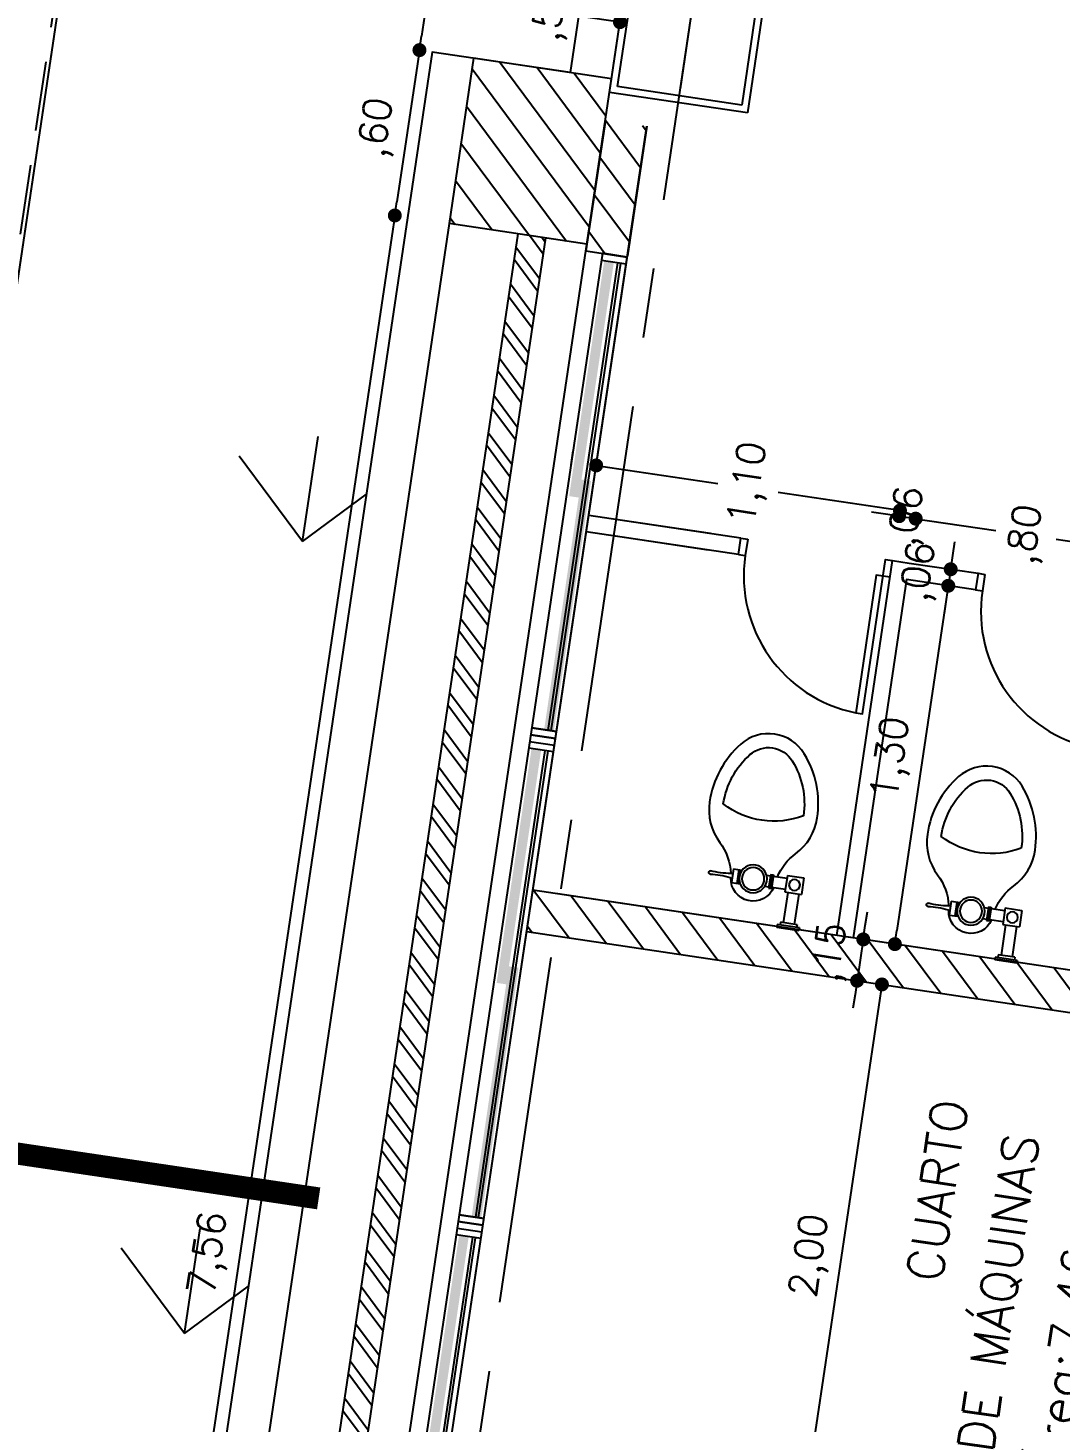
# Model space of a CAD drawing. Header units: millimetres. Extents: x 338 to 506, y 179 to 335.
# Drawn here: x 399.83 to 403.54, y 297.59 to 302.59 of the extents above; entities that cross this region are included whole.
import ezdxf

# ---------------------------------------------------------------- set-up
doc = ezdxf.new("R2010")
doc.units = ezdxf.units.MM
doc.linetypes.add('CENTER', pattern=[2, 1.25, -0.25, 0.25, -0.25])
doc.linetypes.add('DASHED2', pattern=[0.375, 0.25, -0.125])
for name, color, linetype in [('ANDEN', 251, 'Continuous'), ('COLUMNAS', 252, 'Continuous'), ('COTAS', 30, 'Continuous'), ('CUBIERTA', 254, 'Continuous'), ('EJES-COLUMNAS', 3, 'CENTER'), ('EJES_DE_COLUMNA', 255, 'DASHED2'), ('MUEBLES_FIJOS', 145, 'Continuous'), ('MUROS', 32, 'Continuous'), ('PUERTAS', 5, 'Continuous'), ('REJAS', 151, 'Continuous'), ('TEXTOS', 7, 'Continuous'), ('VENTANAS', 144, 'Continuous')]:
    doc.layers.add(name, color=color, linetype=linetype)
doc.styles.add('NOTAS', font='simplex.shx')
doc.styles.get("Standard").update_dxf_attribs({"font": 'ARIALUNI.ttf'})
doc.styles.add('TECHNIC', font='txt')
doc.dimstyles.new('CONSTRUIME', dxfattribs={"dimtxt": 0.09, "dimasz": 0.027, "dimexe": 0.04, "dimexo": 0.1, "dimgap": 0.04, "dimtad": 1, "dimtih": 1, "dimtoh": 1, "dimdec": 4, "dimzin": 5, "dimdsep": 46, "dimtxsty": 'Standard', "dimcen": -0.05, "dimclrd": 253, "dimclre": 253, "dimclrt": 7, "dimadec": 0, "dimazin": 0, "dimtfac": 1, "dimtdec": 4, "dimtmove": 2, "dimatfit": 3, "dimfxl": 1, "dimtolj": 1, "dimarcsym": 0})
doc.dimstyles.new('ROMANS', dxfattribs={"dimtxt": 0.1, "dimasz": 0.05, "dimexe": 0.04, "dimexo": 0.5, "dimgap": 0.05, "dimtad": 1, "dimtih": 1, "dimtoh": 1, "dimdec": 4, "dimzin": 5, "dimdsep": 46, "dimtxsty": 'Standard', "dimsah": 1, "dimcen": 0.05, "dimse1": 1, "dimse2": 1, "dimclrd": 7, "dimclre": 7, "dimclrt": 7, "dimadec": 0, "dimazin": 0, "dimtfac": 1, "dimtdec": 4, "dimtix": 1, "dimtmove": 2, "dimatfit": 3, "dimfxl": 1, "dimtolj": 1, "dimarcsym": 0})

# ---------------------------------------------------------------- blocks, each defined once
blk = doc.blocks.new('*X986')
at = {"color": 0}
for p, q in [((115.9791, 102.5529), (116.2485, 102.8223)), ((118.8528, 102.5529), (119.1222, 102.8223)), ((115.9791, 102.5529), (116.181, 102.3511)), ((115.9791, 102.5529), (116.3601, 102.5529)), ((118.8528, 102.5529), (119.0547, 102.3511)), ((118.8528, 102.5529), (119.2338, 102.5529))]:
    blk.add_line(p, q, dxfattribs=at)
blk = doc.blocks.new('EJES_CORTES')
at = {"layer": 'TEXTOS', "linetype": 'CENTER', "const_width": 0.0792}
blk.add_lwpolyline([(-5.5289, 0.2971), (-5.5289, 4.2577)], dxfattribs=at)
blk = doc.blocks.new('*X399')
at = {"color": 0}
for p, q in [((3012.8464, 1982.4887), (3012.8244, 1982.4666)), ((3012.9811, 1982.4887), (3012.8244, 1982.3319)), ((3013.1158, 1982.4887), (3012.8244, 1982.1972)), ((3013.2505, 1982.4887), (3012.8244, 1982.0625)), ((3013.3852, 1982.4887), (3012.8852, 1981.9887)), ((3013.4244, 1982.3931), (3013.0199, 1981.9887)), ((3013.4244, 1982.2584), (3013.1546, 1981.9887)), ((3013.4244, 1982.1237), (3013.2893, 1981.9887)), ((3013.4244, 1981.989), (3013.4241, 1981.9887))]:
    blk.add_line(p, q, dxfattribs=at)
blk = doc.blocks.new('*X411')
at = {"color": 0}
for p, q in [((3008.4553, 1982.1387), (3008.5553, 1982.2387)), ((3008.5002, 1982.1387), (3008.6002, 1982.2387)), ((3008.59, 1982.1387), (3008.69, 1982.2387)), ((3008.6349, 1982.1387), (3008.7349, 1982.2387)), ((3008.7247, 1982.1387), (3008.8247, 1982.2387)), ((3008.7696, 1982.1387), (3008.8696, 1982.2387)), ((3008.8594, 1982.1387), (3008.9594, 1982.2387)), ((3008.9043, 1982.1387), (3009.0043, 1982.2387)), ((3008.9941, 1982.1387), (3009.0941, 1982.2387)), ((3009.039, 1982.1387), (3009.139, 1982.2387)), ((3009.1288, 1982.1387), (3009.2288, 1982.2387)), ((3009.1737, 1982.1387), (3009.2737, 1982.2387)), ((3009.2635, 1982.1387), (3009.3635, 1982.2387)), ((3009.3084, 1982.1387), (3009.4084, 1982.2387)), ((3009.3982, 1982.1387), (3009.4982, 1982.2387)), ((3009.4431, 1982.1387), (3009.5431, 1982.2387)), ((3009.5329, 1982.1387), (3009.6329, 1982.2387)), ((3009.5778, 1982.1387), (3009.6778, 1982.2387)), ((3009.6676, 1982.1387), (3009.7676, 1982.2387)), ((3009.7125, 1982.1387), (3009.8125, 1982.2387)), ((3009.8023, 1982.1387), (3009.9023, 1982.2387)), ((3009.8472, 1982.1387), (3009.9472, 1982.2387)), ((3009.937, 1982.1387), (3010.037, 1982.2387)), ((3009.9819, 1982.1387), (3010.0819, 1982.2387)), ((3010.0718, 1982.1387), (3010.1718, 1982.2387)), ((3010.1167, 1982.1387), (3010.2167, 1982.2387)), ((3010.2065, 1982.1387), (3010.3065, 1982.2387)), ((3010.2514, 1982.1387), (3010.3514, 1982.2387)), ((3010.3412, 1982.1387), (3010.4412, 1982.2387)), ((3010.3861, 1982.1387), (3010.4861, 1982.2387)), ((3010.4759, 1982.1387), (3010.5759, 1982.2387)), ((3010.5208, 1982.1387), (3010.6208, 1982.2387)), ((3010.6106, 1982.1387), (3010.7106, 1982.2387)), ((3010.6555, 1982.1387), (3010.7555, 1982.2387)), ((3010.7453, 1982.1387), (3010.8453, 1982.2387)), ((3010.7902, 1982.1387), (3010.8902, 1982.2387)), ((3010.88, 1982.1387), (3010.98, 1982.2387)), ((3010.9249, 1982.1387), (3011.0249, 1982.2387)), ((3011.0147, 1982.1387), (3011.1147, 1982.2387)), ((3011.0596, 1982.1387), (3011.1596, 1982.2387)), ((3011.1494, 1982.1387), (3011.2494, 1982.2387)), ((3011.1943, 1982.1387), (3011.2943, 1982.2387)), ((3011.2841, 1982.1387), (3011.3841, 1982.2387)), ((3011.329, 1982.1387), (3011.429, 1982.2387)), ((3011.4188, 1982.1387), (3011.5188, 1982.2387)), ((3011.4637, 1982.1387), (3011.5637, 1982.2387)), ((3011.5535, 1982.1387), (3011.6535, 1982.2387)), ((3011.5984, 1982.1387), (3011.6984, 1982.2387)), ((3011.6882, 1982.1387), (3011.7882, 1982.2387)), ((3011.7331, 1982.1387), (3011.8331, 1982.2387)), ((3011.8229, 1982.1387), (3011.9229, 1982.2387)), ((3011.8678, 1982.1387), (3011.9678, 1982.2387)), ((3011.9576, 1982.1387), (3012.0576, 1982.2387)), ((3012.0025, 1982.1387), (3012.1025, 1982.2387)), ((3012.0923, 1982.1387), (3012.1923, 1982.2387)), ((3012.1372, 1982.1387), (3012.2372, 1982.2387)), ((3012.227, 1982.1387), (3012.327, 1982.2387)), ((3012.2719, 1982.1387), (3012.3719, 1982.2387)), ((3012.3617, 1982.1387), (3012.4617, 1982.2387)), ((3012.4066, 1982.1387), (3012.5066, 1982.2387)), ((3012.4964, 1982.1387), (3012.5964, 1982.2387)), ((3012.5413, 1982.1387), (3012.6413, 1982.2387)), ((3012.6311, 1982.1387), (3012.7311, 1982.2387)), ((3012.676, 1982.1387), (3012.776, 1982.2387)), ((3012.7658, 1982.1387), (3012.8244, 1982.1972)), ((3012.8107, 1982.1387), (3012.8244, 1982.1523))]:
    blk.add_line(p, q, dxfattribs=at)
blk = doc.blocks.new('_DOT')
at = {"color": 0, "linetype": 'ByBlock'}
blk.add_line((-0.5, 0), (-1, 0), dxfattribs=at)
at = {"color": 0, "linetype": 'ByBlock', "const_width": 0.5}
blk.add_lwpolyline([(-0.25, 0, 1), (0.25, 0, 1)], format="xyb", close=True, dxfattribs=at)
blk = doc.blocks.new('*U1069')
at = {"layer": 'REJAS', "color": 7, "style": 'NOTAS'}
blk.add_text('1,40', height=0.1, dxfattribs=at).set_placement((3013.9815, 1982.7542))
blk = doc.blocks.new('*D413')
at = {"layer": 'DEFPOINTS', "color": 0, "transparency": 16777216}
for p in [(3013.4244, 1982.6852), (3013.4244, 1982.5307), (3014.8244, 1982.5307)]:
    blk.add_point(p, dxfattribs=at)
at = {"layer": 'REJAS', "color": 7, "transparency": 16777216}
blk.add_line((3014.7744, 1982.6852), (3013.4744, 1982.6852), dxfattribs=at)
at = {"transparency": 16777216}
blk.add_blockref('*U1069', (0, 0), dxfattribs=at)
at = {"layer": 'REJAS', "color": 7, "transparency": 16777216, "xscale": 0.05, "yscale": 0.05, "zscale": 0.05, "rotation": 180}
blk.add_blockref('_DOT', (3013.4244, 1982.6852), dxfattribs=at)
at = {"layer": 'REJAS', "color": 7, "transparency": 16777216, "xscale": 0.05, "yscale": 0.05, "zscale": 0.05}
blk.add_blockref('_DOT', (3014.8244, 1982.6852), dxfattribs=at)
blk = doc.blocks.new('*U1139')
at = {"layer": 'REJAS', "color": 7, "style": 'NOTAS'}
blk.add_text(',60', height=0.1, dxfattribs=at).set_placement((3013.0196, 1982.7542))
blk = doc.blocks.new('*D414')
at = {"layer": 'DEFPOINTS', "color": 0, "transparency": 16777216}
for p in [(3012.8244, 1982.6852), (3012.8244, 1982.4887), (3013.4244, 1982.5307)]:
    blk.add_point(p, dxfattribs=at)
at = {"layer": 'REJAS', "color": 7, "transparency": 16777216}
blk.add_line((3013.3744, 1982.6852), (3012.8744, 1982.6852), dxfattribs=at)
at = {"transparency": 16777216}
blk.add_blockref('*U1139', (0, 0), dxfattribs=at)
at = {"layer": 'REJAS', "color": 7, "transparency": 16777216, "xscale": 0.05, "yscale": 0.05, "zscale": 0.05, "rotation": 180}
blk.add_blockref('_DOT', (3012.8244, 1982.6852), dxfattribs=at)
at = {"layer": 'REJAS', "color": 7, "transparency": 16777216, "xscale": 0.05, "yscale": 0.05, "zscale": 0.05}
blk.add_blockref('_DOT', (3013.4244, 1982.6852), dxfattribs=at)
blk = doc.blocks.new('*U1140')
at = {"layer": 'REJAS', "color": 7, "style": 'NOTAS'}
blk.add_text('7,56', height=0.1, dxfattribs=at).set_placement((3008.8926, 1982.7542))
blk = doc.blocks.new('*D415')
at = {"layer": 'DEFPOINTS', "color": 0, "transparency": 16777216}
for p in [(3005.2608, 1982.6852), (3005.2608, 1982.4887), (3012.8244, 1982.4887)]:
    blk.add_point(p, dxfattribs=at)
at = {"layer": 'REJAS', "color": 7, "transparency": 16777216}
blk.add_line((3012.7744, 1982.6852), (3005.3108, 1982.6852), dxfattribs=at)
at = {"transparency": 16777216}
blk.add_blockref('*U1140', (0, 0), dxfattribs=at)
at = {"layer": 'REJAS', "color": 7, "transparency": 16777216, "xscale": 0.05, "yscale": 0.05, "zscale": 0.05, "rotation": 180}
blk.add_blockref('_DOT', (3005.2608, 1982.6852), dxfattribs=at)
at = {"layer": 'REJAS', "color": 7, "transparency": 16777216, "xscale": 0.05, "yscale": 0.05, "zscale": 0.05}
blk.add_blockref('_DOT', (3012.8244, 1982.6852), dxfattribs=at)
blk = doc.blocks.new('*U1070')
at = {"layer": 'REJAS', "color": 7, "style": 'NOTAS'}
blk.add_text(',50', height=0.1, dxfattribs=at).set_placement((3013.5248, 1982.1982))
blk = doc.blocks.new('*D422')
at = {"layer": 'DEFPOINTS', "color": 0, "transparency": 16777216}
for p in [(3013.6295, 1982.4887), (3013.846, 1982.4887), (3013.846, 1981.9887)]:
    blk.add_point(p, dxfattribs=at)
at = {"layer": 'REJAS', "color": 7, "transparency": 16777216}
for p, q in [((3013.6295, 1982.4387), (3013.6295, 1982.3482)), ((3013.6295, 1982.0387), (3013.6295, 1982.1291))]:
    blk.add_line(p, q, dxfattribs=at)
at = {"transparency": 16777216}
blk.add_blockref('*U1070', (0, 0), dxfattribs=at)
at = {"layer": 'REJAS', "color": 7, "transparency": 16777216, "xscale": 0.05, "yscale": 0.05, "zscale": 0.05}
for p, rotation in [((3013.6295, 1982.4887), 90), ((3013.6295, 1981.9887), 270)]:
    blk.add_blockref('_DOT', p, dxfattribs=dict(at, rotation=rotation))
blk = doc.blocks.new('*X423')
at = {"color": 0}
for p, q in [((3012.8699, 1981.9887), (3012.7998, 1981.9185)), ((3013.0046, 1981.9887), (3012.8546, 1981.8387)), ((3013.1393, 1981.9887), (3012.9893, 1981.8387)), ((3013.2741, 1981.9887), (3013.1241, 1981.8387)), ((3013.2744, 1981.8543), (3013.2588, 1981.8387))]:
    blk.add_line(p, q, dxfattribs=at)
blk = doc.blocks.new('INODP-FLUSH')
at = {"color": 251}
for p, q in [((-0.12, 0.19), (-0.18, 0.19)), ((-0.18, 0.19), (-0.18, 0.13)), ((-0.12, 0.19), (-0.12, 0.13)), ((-0.07, 0.18), (-0.12, 0.18)), ((-0.07, 0.185), (-0.07, 0.135)), ((-0.06, 0.185), (-0.07, 0.185)), ((-0.065, 0.185), (-0.065, 0.135)), ((-0.06, 0.185), (-0.06, 0.135)), ((-0.0458, 0.18), (-0.06, 0.18)), ((0.075, 0.185), (0.0433, 0.185)), ((0.05, 0.185), (0.05, 0.135)), ((0.055, 0.185), (0.055, 0.135)), ((0.075, 0.185), (0.075, 0.135)), ((-0.12, 0.13), (-0.18, 0.13)), ((-0.17, 0.13), (-0.17, 0.02)), ((-0.13, 0.13), (-0.13, 0.02)), ((-0.07, 0.14), (-0.12, 0.14)), ((-0.06, 0.135), (-0.07, 0.135)), ((-0.0458, 0.14), (-0.06, 0.14)), ((0.075, 0.135), (0.0433, 0.135)), ((-0.19, 0.01), (-0.11, 0.01)), ((-0.19, 0.01), (-0.19, 0)), ((-0.19, 0), (-0.11, 0)), ((-0.18, 0.02), (-0.12, 0.02)), ((-0.18, 0.02), (-0.18, 0.01)), ((-0.12, 0.02), (-0.12, 0.01)), ((-0.11, 0.01), (-0.11, 0))]:
    blk.add_line(p, q, dxfattribs=at)
blk.add_lwpolyline([(-0.0848, 0.18, 0.134175), (-0.1375, 0.2714, -0.200001), (-0.1953, 0.41, -0.175526), (-0.1152, 0.631, -0.468374), (0.1152, 0.631, -0.176484), (0.1953, 0.41, -0.199996), (0.1375, 0.2714, 0.150912), (0.0819, 0.1672)], format="xyb", dxfattribs=at)
blk.add_lwpolyline([(0.1453, 0.41, 0.175452), (0.0768, 0.599, 0.468374), (-0.0768, 0.599, 0.174955), (-0.1453, 0.4106, 0.262288)], format="xyb", close=True, dxfattribs=at)
for centre, radius in [((0, 0.16), 0.05), ((-0.15, 0.16), 0.02), ((0, 0.16), 0.04)]:
    blk.add_circle(centre, radius, dxfattribs=at)
for centre, radius, start, end in [((0, 0.16), 0.08, 194.4775, 353.5908), ((0.075, 0.16), 0.01, 46.1062, 90), ((0.075, 0.16), 0.01, 270, 313.894), ((0.1227, 0.4216), 0.2576, 260.9001, 277.2083), ((0.1227, -0.1016), 0.2576, 82.7917, 99.0999), ((0.155, 0.16), 0.006, 270, 90)]:
    blk.add_arc(centre, radius, start, end, dxfattribs=at)
blk = doc.blocks.new('S-NOV-P')
at = {"rotation": 180}
blk.add_blockref('INODP-FLUSH', (-0.0018, -0.0099), dxfattribs=at)
blk = doc.blocks.new('*U1156')
at = {"layer": 'REJAS', "color": 7, "style": 'NOTAS'}
blk.add_text(',06', height=0.1, dxfattribs=at).set_placement((3011.9211, 1980.6666))
blk = doc.blocks.new('*D499')
at = {"layer": 'DEFPOINTS', "color": 0, "transparency": 16777216}
for p in [(3011.6143, 1980.7371), (3011.7203, 1980.6771), (3012.0235, 1980.6771)]:
    blk.add_point(p, dxfattribs=at)
at = {"layer": 'REJAS', "color": 7, "transparency": 16777216}
for p, q in [((3012.0235, 1980.7871), (3012.0235, 1980.8371)), ((3012.0235, 1980.7371), (3012.0235, 1980.6771)), ((3012.0235, 1980.6271), (3012.0235, 1980.5771))]:
    blk.add_line(p, q, dxfattribs=at)
at = {"transparency": 16777216}
blk.add_blockref('*U1156', (0, 0), dxfattribs=at)
at = {"layer": 'REJAS', "color": 7, "transparency": 16777216, "xscale": 0.05, "yscale": 0.05, "zscale": 0.05}
for p, rotation in [((3012.0235, 1980.7371), 270), ((3012.0235, 1980.6771), 90)]:
    blk.add_blockref('_DOT', p, dxfattribs=dict(at, rotation=rotation))
blk = doc.blocks.new('*U1157')
at = {"layer": 'REJAS', "color": 7, "style": 'NOTAS'}
blk.add_text(',80', height=0.1, dxfattribs=at).set_placement((3011.9187, 1980.2366))
blk = doc.blocks.new('*D500')
at = {"layer": 'DEFPOINTS', "color": 0, "transparency": 16777216}
for p in [(3011.7203, 1980.6771), (3011.4484, 1979.8771), (3012.0235, 1979.8771)]:
    blk.add_point(p, dxfattribs=at)
at = {"layer": 'REJAS', "color": 7, "transparency": 16777216}
for p, q in [((3012.0235, 1980.6271), (3012.0235, 1980.3866)), ((3012.0235, 1979.9271), (3012.0235, 1980.1676))]:
    blk.add_line(p, q, dxfattribs=at)
at = {"transparency": 16777216}
blk.add_blockref('*U1157', (0, 0), dxfattribs=at)
at = {"layer": 'REJAS', "color": 7, "transparency": 16777216, "xscale": 0.05, "yscale": 0.05, "zscale": 0.05}
for p, rotation in [((3012.0235, 1980.6771), 90), ((3012.0235, 1979.8771), 270)]:
    blk.add_blockref('_DOT', p, dxfattribs=dict(at, rotation=rotation))
blk = doc.blocks.new('*U1164')
at = {"layer": 'REJAS', "color": 7, "style": 'NOTAS'}
blk.add_text(',06', height=0.1, dxfattribs=at).set_placement((3011.73, 1980.5951))
blk = doc.blocks.new('*D510')
at = {"layer": 'DEFPOINTS', "color": 0, "transparency": 16777216}
for p in [(3011.8024, 1980.6771), (3011.8024, 1980.526), (3011.8624, 1980.4821)]:
    blk.add_point(p, dxfattribs=at)
at = {"layer": 'REJAS', "color": 7, "transparency": 16777216}
for p, q in [((3011.7524, 1980.526), (3011.7024, 1980.526)), ((3011.8624, 1980.526), (3011.8024, 1980.526)), ((3011.9124, 1980.526), (3011.9624, 1980.526))]:
    blk.add_line(p, q, dxfattribs=at)
at = {"transparency": 16777216}
blk.add_blockref('*U1164', (0, 0), dxfattribs=at)
at = {"layer": 'REJAS', "color": 7, "transparency": 16777216, "xscale": 0.05, "yscale": 0.05, "zscale": 0.05}
blk.add_blockref('_DOT', (3011.8024, 1980.526), dxfattribs=at)
at = {"layer": 'REJAS', "color": 7, "transparency": 16777216, "xscale": 0.05, "yscale": 0.05, "zscale": 0.05, "rotation": 180}
blk.add_blockref('_DOT', (3011.8624, 1980.526), dxfattribs=at)
blk = doc.blocks.new('*U1165')
at = {"layer": 'REJAS', "color": 7, "style": 'NOTAS'}
blk.add_text('1,30', height=0.1, dxfattribs=at).set_placement((3011.0095, 1980.5951))
blk = doc.blocks.new('*D511')
at = {"layer": 'DEFPOINTS', "color": 0, "transparency": 16777216}
for p in [(3010.5024, 1980.6771), (3011.8024, 1980.6771), (3010.5024, 1980.526)]:
    blk.add_point(p, dxfattribs=at)
at = {"layer": 'REJAS', "color": 7, "transparency": 16777216}
blk.add_line((3011.7524, 1980.526), (3010.5524, 1980.526), dxfattribs=at)
at = {"transparency": 16777216}
blk.add_blockref('*U1165', (0, 0), dxfattribs=at)
at = {"layer": 'REJAS', "color": 7, "transparency": 16777216, "xscale": 0.05, "yscale": 0.05, "zscale": 0.05, "rotation": 180}
blk.add_blockref('_DOT', (3010.5024, 1980.526), dxfattribs=at)
at = {"layer": 'REJAS', "color": 7, "transparency": 16777216, "xscale": 0.05, "yscale": 0.05, "zscale": 0.05}
blk.add_blockref('_DOT', (3011.8024, 1980.526), dxfattribs=at)
blk = doc.blocks.new('*U1088')
at = {"layer": 'REJAS', "color": 7, "style": 'NOTAS'}
blk.add_text(',15', height=0.1, dxfattribs=at).set_placement((3010.3322, 1980.7098))
blk = doc.blocks.new('*D512')
at = {"layer": 'DEFPOINTS', "color": 0, "transparency": 16777216}
for p in [(3010.5024, 1980.7066), (3010.3524, 1980.6575), (3010.3524, 1980.6407)]:
    blk.add_point(p, dxfattribs=at)
at = {"layer": 'REJAS', "color": 7, "transparency": 16777216}
for p, q in [((3010.3024, 1980.6407), (3010.2524, 1980.6407)), ((3010.5024, 1980.6407), (3010.3524, 1980.6407)), ((3010.5524, 1980.6407), (3010.6024, 1980.6407))]:
    blk.add_line(p, q, dxfattribs=at)
at = {"transparency": 16777216}
blk.add_blockref('*U1088', (0, 0), dxfattribs=at)
at = {"layer": 'REJAS', "color": 7, "transparency": 16777216, "xscale": 0.05, "yscale": 0.05, "zscale": 0.05}
blk.add_blockref('_DOT', (3010.3524, 1980.6407), dxfattribs=at)
at = {"layer": 'REJAS', "color": 7, "transparency": 16777216, "xscale": 0.05, "yscale": 0.05, "zscale": 0.05, "rotation": 180}
blk.add_blockref('_DOT', (3010.5024, 1980.6407), dxfattribs=at)
blk = doc.blocks.new('*U1181')
at = {"layer": 'REJAS', "color": 7, "style": 'NOTAS'}
blk.add_text('1,10', height=0.1, dxfattribs=at).set_placement((3011.9104, 1981.2474))
blk = doc.blocks.new('*D529')
at = {"layer": 'DEFPOINTS', "color": 0, "transparency": 16777216}
for p in [(3011.2427, 1981.8387), (3012.0437, 1981.8387), (3011.2427, 1980.7371)]:
    blk.add_point(p, dxfattribs=at)
at = {"layer": 'REJAS', "color": 7, "transparency": 16777216}
for p, q in [((3012.0437, 1981.7887), (3012.0437, 1981.3974)), ((3012.0437, 1980.7871), (3012.0437, 1981.1784))]:
    blk.add_line(p, q, dxfattribs=at)
at = {"transparency": 16777216}
blk.add_blockref('*U1181', (0, 0), dxfattribs=at)
at = {"layer": 'REJAS', "color": 7, "transparency": 16777216, "xscale": 0.05, "yscale": 0.05, "zscale": 0.05}
for p, rotation in [((3012.0437, 1981.8387), 90), ((3012.0437, 1980.7371), 270)]:
    blk.add_blockref('_DOT', p, dxfattribs=dict(at, rotation=rotation))
blk = doc.blocks.new('*U544')
at = {"layer": 'TEXTOS', "color": 5, "style": 'NOTAS'}
for s, height, p in [('CUARTO', 0.12778, (3009.3223, 1980.1818)), ('DE MÁQUINAS', 0.127779, (3008.7442, 1979.9104)), ('Área:7.46 m2', 0.127779, (3008.7138, 1979.6391))]:
    blk.add_text(s, height=height, dxfattribs=at).set_placement(p)
blk = doc.blocks.new('*X545')
at = {"color": 0}
for p, q in [((3010.3717, 1981.8387), (3010.3524, 1981.8194)), ((3010.5024, 1981.8347), (3010.3524, 1981.6847)), ((3010.5024, 1981.7), (3010.3524, 1981.55)), ((3010.5024, 1981.5653), (3010.3524, 1981.4153)), ((3010.5024, 1981.4305), (3010.3524, 1981.2805)), ((3010.5024, 1981.2958), (3010.3524, 1981.1458)), ((3010.5024, 1981.1611), (3010.3524, 1981.0111)), ((3010.5024, 1981.0264), (3010.3524, 1980.8764)), ((3010.5024, 1980.8917), (3010.3524, 1980.7417)), ((3010.5024, 1980.757), (3010.3524, 1980.607)), ((3010.5024, 1980.6223), (3010.3524, 1980.4723)), ((3010.5024, 1980.4876), (3010.3524, 1980.3376)), ((3010.5024, 1980.3529), (3010.3524, 1980.2029)), ((3010.5024, 1980.2182), (3010.3524, 1980.0682)), ((3010.5024, 1980.0835), (3010.3524, 1979.9335)), ((3010.5024, 1979.9488), (3010.3524, 1979.7988)), ((3010.5024, 1979.8141), (3010.3524, 1979.6641)), ((3010.5024, 1979.6794), (3010.3524, 1979.5294)), ((3010.5024, 1979.5447), (3010.3524, 1979.3947)), ((3010.5024, 1979.41), (3010.3524, 1979.26)), ((3010.5024, 1979.2753), (3010.3524, 1979.1253)), ((3010.5024, 1979.1406), (3010.3524, 1978.9906)), ((3010.5024, 1979.0059), (3010.3524, 1978.8559)), ((3010.5024, 1978.8712), (3010.3524, 1978.7212)), ((3010.5024, 1978.7365), (3010.3524, 1978.5865)), ((3010.5024, 1978.6018), (3010.3524, 1978.4518)), ((3010.5024, 1978.4671), (3010.3524, 1978.3171)), ((3010.5024, 1978.3324), (3010.3524, 1978.1824)), ((3010.5024, 1978.1977), (3010.4018, 1978.0971))]:
    blk.add_line(p, q, dxfattribs=at)
blk = doc.blocks.new('*U1189')
at = {"layer": 'REJAS', "color": 7, "style": 'NOTAS'}
blk.add_text('2,00', height=0.1, dxfattribs=at).set_placement((3009.2021, 1980.6198))
blk = doc.blocks.new('*D546')
at = {"layer": 'DEFPOINTS', "color": 0, "transparency": 16777216}
for p in [(3008.3565, 1980.8526), (3008.3565, 1980.5507), (3010.3524, 1980.5675)]:
    blk.add_point(p, dxfattribs=at)
at = {"layer": 'REJAS', "color": 7, "transparency": 16777216}
blk.add_line((3010.3024, 1980.5507), (3008.4065, 1980.5507), dxfattribs=at)
at = {"transparency": 16777216}
blk.add_blockref('*U1189', (0, 0), dxfattribs=at)
at = {"layer": 'REJAS', "color": 7, "transparency": 16777216, "xscale": 0.05, "yscale": 0.05, "zscale": 0.05, "rotation": 180}
blk.add_blockref('_DOT', (3008.3565, 1980.5507), dxfattribs=at)
at = {"layer": 'REJAS', "color": 7, "transparency": 16777216, "xscale": 0.05, "yscale": 0.05, "zscale": 0.05}
blk.add_blockref('_DOT', (3010.3524, 1980.5507), dxfattribs=at)
blk = doc.blocks.new('*U611')
at = {"layer": 'REJAS', "color": 18, "linetype": 'Continuous', "extrusion": (0, 0, -1)}
for points in [[(-3086.843, 2018.2395), (-3086.6304, 2018.2132), (-3086.6304, 2018.2482)], [(-3086.6304, 2018.2482), (-3086.843, 2018.2482), (-3086.843, 2018.2395)], [(-3086.843, 2018.222), (-3086.6304, 2018.2132), (-3086.843, 2018.2395)], [(-3086.6304, 2018.2132), (-3086.843, 2018.222), (-3086.843, 2018.2132)], [(-3086.843, 2018.2395), (-3087.0556, 2018.2482), (-3087.0556, 2018.2307)], [(-3086.843, 2018.2395), (-3086.843, 2018.2482), (-3086.9493, 2018.2439)], [(-3086.9493, 2018.2439), (-3086.843, 2018.2482), (-3087.0556, 2018.2482)], [(-3086.9493, 2018.2351), (-3086.843, 2018.222), (-3086.843, 2018.2395)], [(-3087.0556, 2018.2307), (-3086.843, 2018.222), (-3086.9493, 2018.2351)], [(-3086.843, 2018.222), (-3087.0556, 2018.2307), (-3087.0556, 2018.2132)], [(-3086.843, 2018.222), (-3086.9493, 2018.2176), (-3086.843, 2018.2132)], [(-3086.9493, 2018.2176), (-3087.0556, 2018.2132), (-3086.843, 2018.2132)], [(-3087.0556, 2018.2307), (-3087.4808, 2018.2482), (-3087.4808, 2018.2132)], [(-3087.0556, 2018.2482), (-3087.4808, 2018.2482), (-3087.0556, 2018.2307)], [(-3087.0556, 2018.2132), (-3087.0556, 2018.2307), (-3087.4808, 2018.2132)]]:
    blk.add_solid(points, dxfattribs=at)
blk = doc.blocks.new('*U612')
at = {"layer": 'REJAS', "color": 18, "linetype": 'Continuous', "extrusion": (0, 0, -1)}
for points in [[(-3087.7808, 2018.2047), (-3087.5538, 2018.1785), (-3087.5538, 2018.2135)], [(-3087.5538, 2018.2135), (-3087.7808, 2018.2135), (-3087.7808, 2018.2047)], [(-3087.7808, 2018.1872), (-3087.5538, 2018.1785), (-3087.7808, 2018.2047)], [(-3087.7808, 2018.2047), (-3088.0078, 2018.2135), (-3088.0078, 2018.196)], [(-3087.7808, 2018.2047), (-3087.7808, 2018.2135), (-3087.8943, 2018.2091)], [(-3087.8943, 2018.2091), (-3087.7808, 2018.2135), (-3088.0078, 2018.2135)], [(-3087.8943, 2018.2004), (-3087.7808, 2018.1872), (-3087.7808, 2018.2047)], [(-3088.0078, 2018.196), (-3088.4618, 2018.2135), (-3088.4618, 2018.1785)], [(-3088.0078, 2018.2135), (-3088.4618, 2018.2135), (-3088.0078, 2018.196)], [(-3087.5538, 2018.1785), (-3087.7808, 2018.1872), (-3087.7808, 2018.1785)], [(-3088.0078, 2018.196), (-3087.7808, 2018.1872), (-3087.8943, 2018.2004)], [(-3087.7808, 2018.1872), (-3088.0078, 2018.196), (-3088.0078, 2018.1785)], [(-3087.7808, 2018.1872), (-3087.8943, 2018.1829), (-3087.7808, 2018.1785)], [(-3087.8943, 2018.1829), (-3088.0078, 2018.1785), (-3087.7808, 2018.1785)], [(-3088.0078, 2018.1785), (-3088.0078, 2018.196), (-3088.4618, 2018.1785)]]:
    blk.add_solid(points, dxfattribs=at)
blk = doc.blocks.new('*U613')
at = {"layer": 'REJAS', "color": 18, "linetype": 'Continuous', "extrusion": (0, 0, -1)}
for points in [[(-3088.609, 2018.2395), (-3088.3964, 2018.2132), (-3088.3964, 2018.2482)], [(-3088.3964, 2018.2482), (-3088.609, 2018.2482), (-3088.609, 2018.2395)], [(-3088.609, 2018.222), (-3088.3964, 2018.2132), (-3088.609, 2018.2395)], [(-3088.3964, 2018.2132), (-3088.609, 2018.222), (-3088.609, 2018.2132)], [(-3088.609, 2018.2395), (-3088.8216, 2018.2482), (-3088.8216, 2018.2307)], [(-3088.609, 2018.2395), (-3088.609, 2018.2482), (-3088.7153, 2018.2439)], [(-3088.7153, 2018.2439), (-3088.609, 2018.2482), (-3088.8216, 2018.2482)], [(-3088.609, 2018.222), (-3088.609, 2018.2395), (-3088.7153, 2018.2264)], [(-3088.7153, 2018.2264), (-3088.609, 2018.2395), (-3088.8216, 2018.2307)], [(-3088.609, 2018.222), (-3088.8216, 2018.2307), (-3088.8216, 2018.2132)], [(-3088.609, 2018.222), (-3088.7153, 2018.2176), (-3088.609, 2018.2132)], [(-3088.7153, 2018.2176), (-3088.8216, 2018.2132), (-3088.609, 2018.2132)], [(-3088.8216, 2018.2307), (-3089.2468, 2018.2482), (-3089.2468, 2018.2132)], [(-3088.8216, 2018.2482), (-3089.2468, 2018.2482), (-3088.8216, 2018.2307)], [(-3088.8216, 2018.2132), (-3088.8216, 2018.2307), (-3089.2468, 2018.2132)]]:
    blk.add_solid(points, dxfattribs=at)
blk = doc.blocks.new('*U614')
at = {"layer": 'REJAS', "color": 18, "linetype": 'Continuous', "extrusion": (0, 0, -1)}
for points in [[(-3089.5468, 2018.1872), (-3089.3198, 2018.1785), (-3089.3198, 2018.2135)], [(-3089.5468, 2018.2047), (-3089.5468, 2018.1872), (-3089.3198, 2018.2135)], [(-3089.3198, 2018.2135), (-3089.5468, 2018.2135), (-3089.5468, 2018.2047)], [(-3089.5468, 2018.2047), (-3089.7738, 2018.2135), (-3089.7738, 2018.196)], [(-3089.5468, 2018.2047), (-3089.5468, 2018.2135), (-3089.6603, 2018.2091)], [(-3089.6603, 2018.2091), (-3089.5468, 2018.2135), (-3089.7738, 2018.2135)], [(-3089.6603, 2018.2004), (-3089.5468, 2018.1872), (-3089.5468, 2018.2047)], [(-3089.7738, 2018.196), (-3090.2278, 2018.2135), (-3090.2278, 2018.1785)], [(-3089.7738, 2018.2135), (-3090.2278, 2018.2135), (-3089.7738, 2018.196)], [(-3089.3198, 2018.1785), (-3089.5468, 2018.1872), (-3089.5468, 2018.1785)], [(-3089.7738, 2018.196), (-3089.5468, 2018.1872), (-3089.6603, 2018.2004)], [(-3089.5468, 2018.1872), (-3089.7738, 2018.196), (-3089.7738, 2018.1785)], [(-3089.5468, 2018.1872), (-3089.6603, 2018.1829), (-3089.5468, 2018.1785)], [(-3089.6603, 2018.1829), (-3089.7738, 2018.1785), (-3089.5468, 2018.1785)], [(-3089.7738, 2018.1785), (-3089.7738, 2018.196), (-3090.2278, 2018.1785)]]:
    blk.add_solid(points, dxfattribs=at)
blk = doc.blocks.new('*U615')
at = {"layer": 'REJAS', "color": 18, "linetype": 'Continuous', "extrusion": (0, 0, -1)}
for points in [[(-3090.376, 2018.2395), (-3090.1624, 2018.2132), (-3090.1624, 2018.2482)], [(-3090.1624, 2018.2482), (-3090.376, 2018.2482), (-3090.376, 2018.2395)], [(-3090.376, 2018.222), (-3090.1624, 2018.2132), (-3090.376, 2018.2395)], [(-3090.1624, 2018.2132), (-3090.376, 2018.222), (-3090.376, 2018.2132)], [(-3090.376, 2018.2395), (-3090.5896, 2018.2482), (-3090.5896, 2018.2307)], [(-3090.376, 2018.2395), (-3090.376, 2018.2482), (-3090.4828, 2018.2439)], [(-3090.4828, 2018.2439), (-3090.376, 2018.2482), (-3090.5896, 2018.2482)], [(-3090.376, 2018.222), (-3090.376, 2018.2395), (-3090.4828, 2018.2264)], [(-3090.4828, 2018.2264), (-3090.376, 2018.2395), (-3090.5896, 2018.2307)], [(-3090.376, 2018.222), (-3090.5896, 2018.2307), (-3090.5896, 2018.2132)], [(-3090.376, 2018.222), (-3090.4828, 2018.2176), (-3090.376, 2018.2132)], [(-3090.4828, 2018.2176), (-3090.5896, 2018.2132), (-3090.376, 2018.2132)], [(-3090.5896, 2018.2307), (-3091.0168, 2018.2482), (-3091.0168, 2018.2132)], [(-3090.5896, 2018.2482), (-3091.0168, 2018.2482), (-3090.5896, 2018.2307)], [(-3090.5896, 2018.2132), (-3090.5896, 2018.2307), (-3091.0168, 2018.2132)]]:
    blk.add_solid(points, dxfattribs=at)
blk = doc.blocks.new('V10')
at = {"layer": 'REJAS', "color": 18}
for p, q in [((3091.0418, 2018.2585), (3085.7628, 2018.2585)), ((3087.4808, 2018.1685), (3087.4808, 2018.2585)), ((3087.5038, 2018.1685), (3087.5038, 2018.2585)), ((3087.5288, 2018.1685), (3087.5288, 2018.2585)), ((3087.5288, 2018.2585), (3087.5288, 2018.1685)), ((3087.5538, 2018.1685), (3087.5538, 2018.2585)), ((3087.5538, 2018.2585), (3087.5538, 2018.1685)), ((3087.5538, 2018.1685), (3087.5538, 2018.2585)), ((3088.5588, 2018.2585), (3088.5088, 2018.2585)), ((3089.2468, 2018.1685), (3089.2468, 2018.2585)), ((3089.2698, 2018.1685), (3089.2698, 2018.2585)), ((3089.2948, 2018.1685), (3089.2948, 2018.2585)), ((3089.2948, 2018.2585), (3089.2948, 2018.1685)), ((3089.3198, 2018.1685), (3089.3198, 2018.2585)), ((3089.3198, 2018.2585), (3089.3198, 2018.1685)), ((3089.3198, 2018.1685), (3089.3198, 2018.2585)), ((3090.3248, 2018.2585), (3090.2748, 2018.2585)), ((3091.0168, 2018.2585), (3091.0168, 2018.1685)), ((3091.0418, 2018.1685), (3091.0418, 2018.2585)), ((3091.0418, 2018.1685), (3091.0418, 2018.2585)), ((3085.7628, 2018.1685), (3091.0418, 2018.1685)), ((3085.7878, 2018.1985), (3087.4808, 2018.1985)), ((3085.7878, 2018.1885), (3087.4808, 2018.1885)), ((3087.5538, 2018.1985), (3089.2468, 2018.1985)), ((3087.5538, 2018.1885), (3089.2468, 2018.1885)), ((3089.3198, 2018.1985), (3091.0168, 2018.1985)), ((3089.3198, 2018.1885), (3091.0168, 2018.1885))]:
    blk.add_line(p, q, dxfattribs=at)
at = {"layer": 'REJAS', "color": 18, "linetype": 'Continuous'}
for name in ['*U611', '*U612', '*U613', '*U614', '*U615']:
    blk.add_blockref(name, (0, 0), dxfattribs=at)
blk = doc.blocks.new('COLUMNAS_V3_B9')
at = {"layer": 'COLUMNAS', "color": 6}
for p, q in [((3090.2383, 1971.4049), (3091.1383, 1971.4049)), ((3090.2383, 1970.9049), (3090.2383, 1971.4049)), ((3090.2633, 1970.929), (3090.2633, 1971.379)), ((3090.2633, 1971.379), (3091.1133, 1971.379)), ((3091.1133, 1970.929), (3090.2633, 1970.929)), ((3091.1383, 1970.9049), (3090.2383, 1970.9049))]:
    blk.add_line(p, q, dxfattribs=at)
blk = doc.blocks.new('ARROW')
at = {"layer": 'COTAS', "color": 1}
blk.add_line((2.5, 0), (-2.5, 0), dxfattribs=at)
at = {"layer": 'COTAS', "color": 1, "const_width": 0.635}
blk.add_lwpolyline([(-0.32, 0, 1), (0.32, 0, 1)], format="xyb", close=True, dxfattribs=at)
blk = doc.blocks.new('*U1066')
at = {"layer": 'EJES_DE_COLUMNA', "color": 7, "style": 'TECHNIC'}
blk.add_text('7,51', height=0.3, dxfattribs=at).set_placement((748.3687, 199.0935))
blk = doc.blocks.new('*D659')
at = {"layer": 'DEFPOINTS', "color": 0, "transparency": 16777216}
for p in [(752.4794, 199.0013), (744.9658, 198.789), (752.4794, 198.789)]:
    blk.add_point(p, dxfattribs=at)
at = {"layer": 'EJES_DE_COLUMNA', "color": 253, "transparency": 16777216}
for p, q in [((744.9658, 198.9013), (744.9658, 199.0413)), ((752.4794, 198.9013), (752.4794, 199.0413)), ((745.0158, 199.0013), (752.4294, 199.0013))]:
    blk.add_line(p, q, dxfattribs=at)
at = {"transparency": 16777216}
blk.add_blockref('*U1066', (0, 0), dxfattribs=at)
at = {"layer": 'EJES_DE_COLUMNA', "color": 253, "transparency": 16777216, "xscale": 0.05, "yscale": 0.05, "zscale": 0.05, "rotation": 180}
blk.add_blockref('ARROW', (744.9658, 199.0013), dxfattribs=at)
at = {"layer": 'EJES_DE_COLUMNA', "color": 253, "transparency": 16777216, "xscale": 0.05, "yscale": 0.05, "zscale": 0.05}
blk.add_blockref('ARROW', (752.4794, 199.0013), dxfattribs=at)
blk = doc.blocks.new('COLUMNAS')
at = {"layer": 'COLUMNAS', "color": 6}
for p, q in [((-610.0048, 220.8193), (-610.9048, 220.8193)), ((-610.0298, 220.7935), (-610.8798, 220.7935)), ((-610.0298, 220.3434), (-610.0298, 220.7935)), ((-610.0048, 220.3193), (-610.0048, 220.8193)), ((-610.8798, 220.3434), (-610.0298, 220.3434)), ((-610.9048, 220.3193), (-610.0048, 220.3193))]:
    blk.add_line(p, q, dxfattribs=at)
at = {"layer": 'EJES-COLUMNAS'}
blk.add_line((-610.0548, 220.5693), (-611.2548, 220.5693), dxfattribs=at)
blk = doc.blocks.new('BAÑOS_PUBLICOS_PISO_1')
at = {"color": 30}
for p, q in [((3012.82437, 1982.23867), (3005.26076, 1982.23867)), ((3012.82437, 1982.13867), (3005.26076, 1982.13867))]:
    blk.add_line(p, q, dxfattribs=at)
at = {"layer": 'MUROS'}
for p, q in [((3012.82437, 1982.48867), (3005.26076, 1982.48867)), ((3013.42437, 1982.48867), (3012.82437, 1982.48867)), ((3012.82437, 1981.98867), (3012.82437, 1982.48867)), ((3013.42437, 1981.98867), (3013.42437, 1982.48867)), ((3007.52076, 1981.98867), (3013.77437, 1981.98867)), ((3007.52076, 1981.83867), (3012.80397, 1981.83867)), ((3010.3524, 1981.83867), (3010.3524, 1978.33709)), ((3010.3524, 1981.83867), (3010.3524, 1978.24709)), ((3010.5024, 1978.09709), (3010.5024, 1981.83867)), ((3011.8024, 1981.28709), (3011.8024, 1981.83867)), ((3011.8624, 1981.28709), (3011.8624, 1981.83867)), ((3013.27437, 1981.83867), (3012.80397, 1981.83867)), ((3010.5024, 1978.09709), (3010.5024, 1981.74867)), ((3011.8024, 1981.39709), (3011.8024, 1981.74867)), ((3011.8624, 1981.39709), (3011.8624, 1981.74867)), ((3011.8024, 1981.28709), (3011.8624, 1981.28709))]:
    blk.add_line(p, q, dxfattribs=at)
for points in [[(3013.27437, 1981.98867), (3012.79976, 1981.98867), (3012.79976, 1981.83867), (3013.27437, 1981.83867)], [(3010.5024, 1980.73709), (3011.8624, 1980.73709), (3011.8624, 1980.67709), (3011.8624, 1980.42709), (3011.8024, 1980.42709), (3011.8024, 1980.67709), (3011.8024, 1980.67709), (3011.8024, 1980.67709), (3010.5024, 1980.67709)]]:
    blk.add_lwpolyline(points, dxfattribs=at)
at = {"layer": 'PUERTAS'}
for p, q in [((3011.8024, 1981.28709), (3011.8024, 1981.26209)), ((3011.8624, 1981.28709), (3011.8624, 1981.26209)), ((3011.8624, 1981.26209), (3011.8024, 1981.26209)), ((3011.8024, 1980.42709), (3011.8024, 1980.40209)), ((3011.8624, 1980.40209), (3011.8024, 1980.40209)), ((3011.8624, 1980.42709), (3011.8624, 1980.40209))]:
    blk.add_line(p, q, dxfattribs=at)
blk.add_lwpolyline([(3011.8024, 1980.73709), (3011.8024, 1980.78709), (3011.30303, 1980.78709), (3011.30303, 1980.76209), (3011.8624, 1980.76209), (3011.8624, 1980.73709)], dxfattribs=at)
for centre in [(3011.8024, 1980.76209), (3011.8024, 1979.90209)]:
    blk.add_arc(centre, 0.5, 90, 177.13402, dxfattribs=at)
at = {"linetype": 'Continuous'}
blk.add_blockref('*X411', (0, 0), dxfattribs=at)
blk.add_blockref('*U544', (0, 0))
at = {"layer": 'MUEBLES_FIJOS', "xscale": -1.000000000000015, "rotation": 90}
for p in [(3010.48947, 1981.06164), (3010.48947, 1980.27172)]:
    blk.add_blockref('S-NOV-P', p, dxfattribs=at)
at = {"layer": 'MUROS', "linetype": 'Continuous'}
for name in ['*X399', '*X423', '*X545']:
    blk.add_blockref(name, (0, 0), dxfattribs=at)
at = {"layer": 'VENTANAS', "color": 18}
blk.add_blockref('V10', (-78.24206, -36.32982), dxfattribs=at)
at = {"layer": 'REJAS', "color": 18}
for base, p1, p2, angle, picture, middle in [((3005.26076, 1982.6852), (3012.82437, 1982.48867), (3005.26076, 1982.48867), 180, '*D415', (3009.04257, 1982.79472)), ((3012.82437, 1982.6852), (3013.42437, 1982.53073), (3012.82437, 1982.48867), 180, '*D414', (3013.12437, 1982.79472)), ((3013.42437, 1982.6852), (3014.82437, 1982.53073), (3013.42437, 1982.53073), 180, '*D413', (3014.12437, 1982.79472)), ((3013.62954, 1982.48867), (3013.84599, 1981.98867), (3013.84599, 1982.48867), 90, '*D422', (3013.62954, 1982.23867)), ((3012.04369, 1981.83867), (3011.24268, 1980.73709), (3011.24268, 1981.83867), 90, '*D529', (3012.04369, 1981.28788)), ((3008.35654, 1980.55074), (3010.3524, 1980.56752), (3008.35654, 1980.85263), 180, '*D546', (3009.35447, 1980.66027)), ((3012.02349, 1980.67709), (3011.61426, 1980.73709), (3011.72031, 1980.67709), 90, '*D499', (3012.02349, 1980.70709)), ((3010.3524, 1980.64074), (3010.5024, 1980.70663), (3010.3524, 1980.65752), 180, '*D512', (3010.4274, 1980.75027)), ((3012.02349, 1979.87709), (3011.72031, 1980.67709), (3011.44842, 1979.87709), 90, '*D500', (3012.02349, 1980.27709))]:
    dim = blk.add_linear_dim(base=base, p1=p1, p2=p2, angle=angle, dimstyle='ROMANS', dxfattribs=at)
    dim.commit()
    dim.dimension.update_dxf_attribs({"geometry": picture, "text_midpoint": middle})
for base, p1, p2, picture, middle in [((3010.5024, 1980.52604), (3011.8024, 1980.67709), (3010.5024, 1980.67709), '*D511', (3011.1524, 1980.63556)), ((3011.8024, 1980.52604), (3011.8624, 1980.48214), (3011.8024, 1980.67709), '*D510', (3011.8324, 1980.63556))]:
    dim = blk.add_linear_dim(base=base, p1=p1, p2=p2, dimstyle='ROMANS', dxfattribs=at)
    dim.commit()
    dim.dimension.update_dxf_attribs({"geometry": picture, "text_midpoint": middle})
blk = doc.blocks.new('EJES_ESTRUCTURALES')
at = {"layer": 'EJES_DE_COLUMNA', "color": 9, "linetype": 'CENTER'}
blk.add_line((661.47768, 196.7363), (759.37077, 196.7363), dxfattribs=at)
at = {"layer": 'EJES_DE_COLUMNA'}
dim = blk.add_linear_dim(base=(752.47941, 199.00127), p1=(744.96581, 198.78901), p2=(752.47941, 198.78901), dimstyle='CONSTRUIME', override={"dimtxt": 0.3, "dimasz": 0.05}, dxfattribs=at)
dim.commit()
dim.dimension.update_dxf_attribs({"geometry": '*D659', "text_midpoint": (748.72261, 199.21737)})
blk = doc.blocks.new('A$C7152A42C')
at = {"layer": 'ANDEN'}
blk.add_line((110.64487, 103.70105), (121.90847, 103.70105), dxfattribs=at)
blk.add_lwpolyline([(121.89627, 103.70105), (121.89627, 101.85105), (120.65847, 101.85105), (120.65847, 102.35105), (111.89487, 102.35105), (111.89487, 101.85105), (110.64487, 101.85105), (110.64487, 103.70105)], close=True, dxfattribs=at)
at = {"color": 18}
for name, p in [('BAÑOS_PUBLICOS_PISO_1', (-2892.7659, -1880.28762)), ('COLUMNAS_V3_B9', (-2969.6298, -1869.70381))]:
    blk.add_blockref(name, p, dxfattribs=at)
at = {"layer": 'ANDEN', "color": 251, "linetype": 'Continuous'}
blk.add_blockref('*X986', (0, 0), dxfattribs=at)
at = {"layer": 'CUBIERTA', "xscale": -1}
blk.add_blockref('COLUMNAS', (-489.39632, -119.11823), dxfattribs=at)
at = {"layer": 'EJES_DE_COLUMNA'}
blk.add_blockref('EJES_ESTRUCTURALES', (-631.22088, -95.28525), dxfattribs=at)
at = {"layer": 'REJAS'}
blk.add_blockref('EJES_CORTES', (122.05847, 101.85105), dxfattribs=at)

msp = doc.modelspace()

# ---------------------------------------------------------------- block references
at = {"layer": 'MUROS', "color": 32, "rotation": 81.53046525965426}
msp.add_blockref('A$C7152A42C', (484.7482, 168.0844), dxfattribs=at)

doc.saveas('drawing.dxf')
